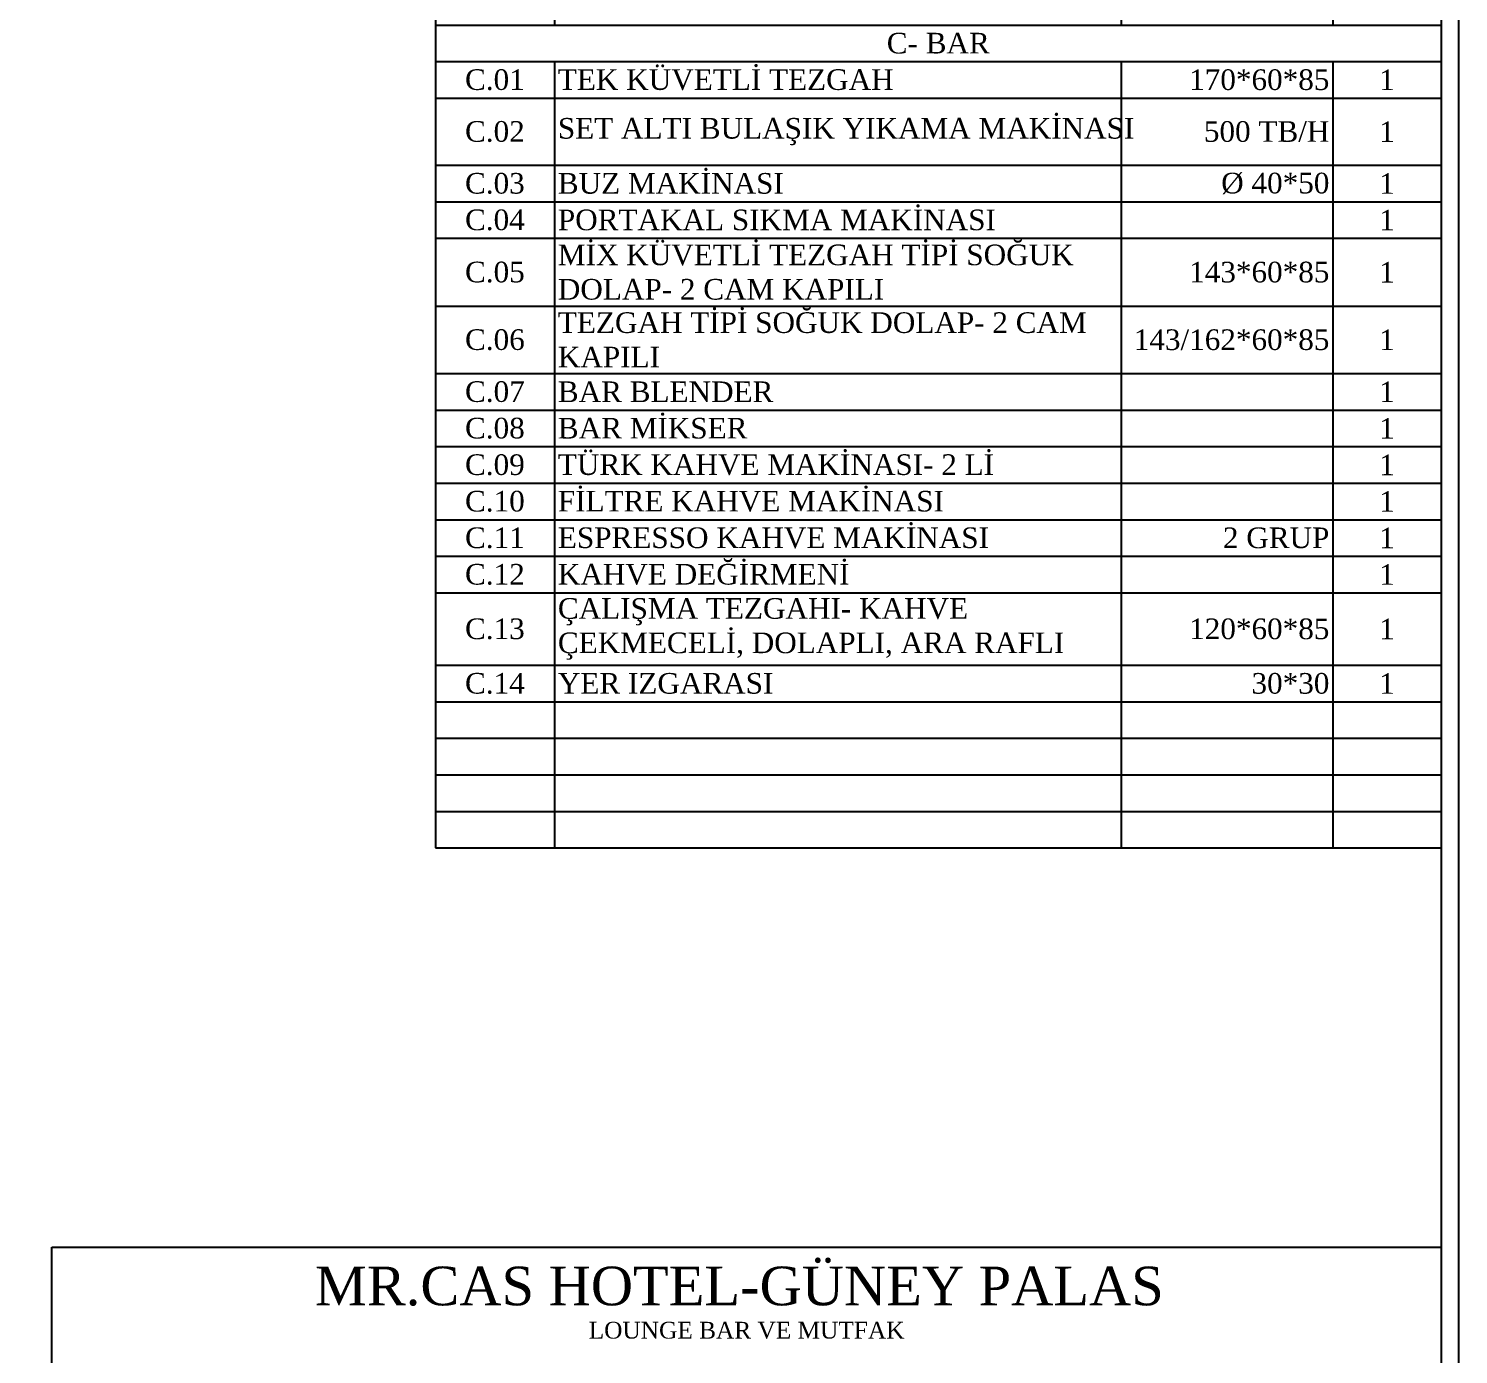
# Model space of a CAD drawing. Header units: inches. Extents: x -10121 to 9010, y 58067 to 62726.
# Drawn here: x -1111 to -279, y 61009 to 61780 of the extents above; entities that cross this region are included whole.
import ezdxf
from ezdxf.enums import TextEntityAlignment as Align

# ---------------------------------------------------------------- set-up
doc = ezdxf.new("R2010")
doc.units = ezdxf.units.IN
doc.layers.add('S2000-025 Antet', color=7, linetype='Continuous')
doc.layers.add('S2000-026 Antet Yazı', color=7, linetype='Continuous')
doc.styles.add('CGOMEGA', font='times.ttf', dxfattribs={"height": 15})
doc.styles.add('Halil 1', font='times.ttf', dxfattribs={"height": 12})

# ---------------------------------------------------------------- blocks, each defined once
blk = doc.blocks.new('*T307')
at = {"color": 0, "linetype": 'ByBlock', "lineweight": -2, "transparency": 16777216}
for p, q in [((0, 0), (585.06, 0)), ((0, 0), (0, -1392.98)), ((69.26, 0), (69.26, -48.15)), ((398.9, 0), (398.9, -48.15)), ((522.02, 0), (522.02, -48.15)), ((585.06, 0), (585.06, -1392.98)), ((0, -48.15), (585.06, -48.15)), ((0, -102.93), (585.06, -102.93)), ((0, -125.5), (585.06, -125.5)), ((69.26, -125.5), (69.26, -505.26)), ((398.9, -125.5), (398.9, -505.26)), ((522.02, -125.5), (522.02, -505.26)), ((0, -148.08), (585.06, -148.08)), ((0, -171.48), (585.06, -171.48)), ((0, -192.73), (585.06, -192.73)), ((0, -213.98), (585.06, -213.98)), ((0, -235.24), (585.06, -235.24)), ((0, -256.49), (585.06, -256.49)), ((0, -298.74), (585.06, -298.74)), ((0, -319.99), (585.06, -319.99)), ((0, -341.24), (585.06, -341.24)), ((0, -380.3), (585.06, -380.3)), ((0, -401.55), (585.06, -401.55)), ((0, -423.7), (585.06, -423.7)), ((0, -462.75), (585.06, -462.75)), ((0, -484.01), (585.06, -484.01)), ((0, -505.26), (585.06, -505.26)), ((0, -527.82), (585.06, -527.82)), ((69.26, -527.82), (69.26, -914.32)), ((398.9, -527.82), (398.9, -914.32)), ((522.02, -527.82), (522.02, -914.32)), ((0, -572.77), (585.06, -572.77)), ((0, -594.02), (585.06, -594.02)), ((0, -615.28), (585.06, -615.28)), ((0, -636.53), (585.06, -636.53)), ((0, -657.78), (585.06, -657.78)), ((0, -679.03), (585.06, -679.03)), ((0, -700.29), (585.06, -700.29)), ((0, -722.02), (585.06, -722.02)), ((0, -743.76), (585.06, -743.76)), ((0, -765.01), (585.06, -765.01)), ((0, -786.26), (585.06, -786.26)), ((0, -828.83), (585.06, -828.83)), ((0, -850.08), (585.06, -850.08)), ((0, -871.82), (585.06, -871.82)), ((0, -893.07), (585.06, -893.07)), ((0, -914.32), (585.06, -914.32)), ((0, -935.58), (585.06, -935.58)), ((69.26, -935.58), (69.26, -1392.98)), ((398.9, -935.58), (398.9, -1392.98)), ((522.02, -935.58), (522.02, -1392.98)), ((0, -956.83), (585.06, -956.83)), ((0, -995.88), (585.06, -995.88)), ((0, -1017.13), (585.06, -1017.13)), ((0, -1038.39), (585.06, -1038.39)), ((0, -1077.85), (585.06, -1077.85)), ((0, -1117.04), (585.06, -1117.04)), ((0, -1138.29), (585.06, -1138.29)), ((0, -1159.54), (585.06, -1159.54)), ((0, -1180.8), (585.06, -1180.8)), ((0, -1202.05), (585.06, -1202.05)), ((0, -1223.3), (585.06, -1223.3)), ((0, -1244.55), (585.06, -1244.55)), ((0, -1286.71), (585.06, -1286.71)), ((0, -1307.97), (585.06, -1307.97)), ((0, -1329.22), (585.06, -1329.22)), ((0, -1350.47), (585.06, -1350.47)), ((0, -1371.72), (585.06, -1371.72)), ((0, -1392.98), (585.06, -1392.98))]:
    blk.add_line(p, q, dxfattribs=at)
at = {"color": 0, "transparency": 16777216, "char_height": 12, "style": 'Halil 1'}
for s, insert, width, attachment_point in [('ÜRÜN ADI', (234.08, -24.08), 299.6421, 5), ('ÖLÇÜ', (460.46, -24.08), 93.1228, 5), ('P.NO', (34.63, -24.08), 39.2572, 5), ('AD.', (553.54, -24.08), 33.0341, 5), ('{\\H1.25x;BÖLÜM}', (292.53, -75.54), 555.0562, 5), ('A- MUTFAK', (292.53, -114.21), 581.0562, 5), ('DEPO TİPİ SOĞUK DOLAP (+4)', (71.26, -159.78), 325.6421, 4), ('A.02', (34.63, -159.78), 65.2572, 5), ('71*80*205', (520.02, -159.78), 119.1228, 6), ('1', (553.54, -159.78), 59.0341, 5), ('TEZGAH TİPİ SOĞUK DOLAP- 3 KAPILI', (71.26, -182.11), 325.6421, 4), ('A.03', (34.63, -182.11), 65.2572, 5), ('143*70*85', (520.02, -182.11), 119.1228, 6), ('1', (553.54, -182.11), 59.0341, 5), ('A.04', (34.63, -203.36), 65.2572, 5), ('DUVAR RAFI', (71.26, -203.36), 325.6421, 4), ('180*30*3', (520.02, -203.36), 119.1228, 6), ('2', (553.54, -203.36), 59.0341, 5), ('A.05', (34.63, -224.61), 65.2572, 5), ('UYUM TEZGAHI', (71.26, -224.61), 325.6421, 4), ('80*60*85', (520.02, -224.61), 119.1228, 6), ('1', (553.54, -224.61), 59.0341, 5), ('A.06', (34.63, -245.86), 65.2572, 5), ('DUVAR RAFI', (71.26, -245.86), 325.6421, 4), ('220*30*3', (520.02, -245.86), 119.1228, 6), ('2', (553.54, -245.86), 59.0341, 5), ('TEZGAH TİPİ SOĞUK DOLAP- POLİETİLEN TABLALI', (71.26, -277.61), 325.6421, 4), ('A.07', (34.63, -277.61), 65.2572, 5), ('143*60*85', (520.02, -277.61), 119.1228, 6), ('1', (553.54, -277.61), 59.0341, 5), ('A.08', (34.63, -309.36), 65.2572, 5), ('SEBZE DOĞRAMA MAKİNASI', (71.26, -309.36), 325.6421, 4), ('1', (553.54, -309.36), 59.0341, 5), ('A.09', (34.63, -330.62), 65.2572, 5), ('TEK KÜVETLİ TEZGAH- TABAN RAFLI', (71.26, -330.62), 325.6421, 4), ('140*60*85', (520.02, -330.62), 119.1228, 6), ('1', (553.54, -330.62), 59.0341, 5), ('TEK KÜVETLİ TEZGAH- KISMİ TABAN VE ARA RAFLI', (71.26, -360.77), 325.6421, 4), ('A.10', (34.63, -360.77), 65.2572, 5), ('210*70*85', (520.02, -360.77), 119.1228, 6), ('1', (553.54, -360.77), 59.0341, 5), ('SPREY ÜNİTESİ- TEZGAHA MONTE', (71.26, -390.92), 325.6421, 4), ('A.11', (34.63, -390.92), 65.2572, 5), ('1', (553.54, -390.92), 59.0341, 5), ('A.12', (34.63, -412.62), 65.2572, 5), ('ÇÖP ARABASI', (71.26, -412.62), 325.6421, 4), ('Ø 40*60', (520.02, -412.62), 119.1228, 6), ('1', (553.54, -412.62), 59.0341, 5), ('SET ALTI BULAŞIK YIKAMA MAKİNASI', (71.26, -443.23), 325.6421, 4), ('A.13', (34.63, -443.23), 65.2572, 5), ('500 TB/H', (520.02, -443.23), 119.1228, 6), ('1', (553.54, -443.23), 59.0341, 5), ('A.14', (34.63, -473.38), 65.2572, 5), ('YER IZGARASI', (71.26, -473.38), 325.6421, 4), ('120*30', (520.02, -473.38), 119.1228, 6), ('1', (553.54, -473.38), 59.0341, 5), ('B- PİŞİRME VE SOĞUK HAZIRLIK', (292.53, -516.54), 581.0562, 5), ('SALATA MAKE UP ÜNİTESİ- ÇEKMECELİ', (71.26, -550.3), 325.6421, 4), ('B.01', (34.63, -550.3), 65.2572, 5), ('143*70*85', (520.02, -550.3), 119.1228, 6), ('1', (553.54, -550.3), 59.0341, 5), ('B.02', (34.63, -583.4), 65.2572, 5), ('SLICER', (71.26, -583.4), 325.6421, 4), ('Ø 250 mm', (520.02, -583.4), 119.1228, 6), ('1', (553.54, -583.4), 59.0341, 5), ('B.03', (34.63, -604.65), 65.2572, 5), ('DUVAR RAFI', (71.26, -604.65), 325.6421, 4), ('193*30*3', (520.02, -604.65), 119.1228, 6), ('2', (553.54, -604.65), 59.0341, 5), ('B.04', (34.63, -625.9), 65.2572, 5), ('MİKRODALGA FIRIN', (71.26, -625.9), 325.6421, 4), ('1', (553.54, -625.9), 59.0341, 5), ('TEK KÜVETLİ TEZGAH- TABAN RAFLI', (71.26, -647.15), 325.6421, 4), ('B.05', (34.63, -647.15), 65.2572, 5), ('50*70*85', (520.02, -647.15), 119.1228, 6), ('1', (553.54, -647.15), 59.0341, 5), ('B.06', (34.63, -668.41), 65.2572, 5), ('COMBI FIRIN- ELK, 6*GN1/1', (71.26, -668.41), 325.6421, 4), ('1', (553.54, -668.41), 59.0341, 5), ('B.07', (34.63, -689.66), 65.2572, 5), ('FIRIN ALT TEZGAHI', (71.26, -689.66), 325.6421, 4), ('90*80*85', (520.02, -689.66), 119.1228, 6), ('1', (553.54, -689.66), 59.0341, 5), ('B.08', (34.63, -711.15), 65.2572, 5), ('FRİTÖZ- ELK.Lİ, TEK SEPETLİ', (71.26, -711.15), 325.6421, 4), ('40*60*29', (520.02, -711.15), 119.1228, 6), ('1', (553.54, -711.15), 59.0341, 5), ('IZGARA- ELK.Lİ, OLUKLU', (71.26, -732.89), 325.6421, 4), ('B.09', (34.63, -732.89), 65.2572, 5), ('40*60*29', (520.02, -732.89), 119.1228, 6), ('1', (553.54, -732.89), 59.0341, 5), ('B.10', (34.63, -754.38), 65.2572, 5), ('SET ÜSTÜ 4 LÜ OCAK- ELK.Lİ', (71.26, -754.38), 325.6421, 4), ('60*60*29', (520.02, -754.38), 119.1228, 6), ('1', (553.54, -754.38), 59.0341, 5), ('B.11', (34.63, -775.64), 65.2572, 5), ('SET ÜSTÜ ARA TEZGAH', (71.26, -775.64), 325.6421, 4), ('40*60*29', (520.02, -775.64), 119.1228, 6), ('1', (553.54, -775.64), 59.0341, 5), ('SET ALTI SOĞUK DOLAP- 2 SIRA 2 Lİ ÇEKMECE', (71.26, -807.55), 325.6421, 4), ('B.12', (34.63, -807.55), 65.2572, 5), ('180*70*58', (520.02, -807.55), 119.1228, 6), ('1', (553.54, -807.55), 59.0341, 5), ('B.13', (34.63, -839.46), 65.2572, 5), ('TAVA RAFI', (71.26, -839.46), 325.6421, 4), ('180*25*25', (520.02, -839.46), 119.1228, 6), ('1', (553.54, -839.46), 59.0341, 5), ('B.14', (34.63, -860.95), 65.2572, 5), ('DAVLUMBAZ- FİLTRELİ, DUVAR TİPİ', (71.26, -860.95), 325.6421, 4), ('280*100*50', (520.02, -860.95), 119.1228, 6), ('1', (553.54, -860.95), 59.0341, 5), ('B.15', (34.63, -882.44), 65.2572, 5), ('YER IZGARASI', (71.26, -882.44), 325.6421, 4), ('30*30', (520.02, -882.44), 119.1228, 6), ('1', (553.54, -882.44), 59.0341, 5), ('C- BAR', (292.53, -924.95), 581.0562, 5), ('TEK KÜVETLİ TEZGAH', (71.26, -946.2), 325.6421, 4), ('C.01', (34.63, -946.2), 65.2572, 5), ('170*60*85', (520.02, -946.2), 119.1228, 6), ('1', (553.54, -946.2), 59.0341, 5), ('C.02', (34.63, -976.35), 65.2572, 5), ('SET ALTI BULAŞIK YIKAMA MAKİNASI', (71.26, -976.35), 325.6421, 4), ('500 TB/H', (520.02, -976.35), 119.1228, 6), ('1', (553.54, -976.35), 59.0341, 5), ('BUZ MAKİNASI', (71.26, -1006.51), 325.6421, 4), ('C.03', (34.63, -1006.51), 65.2572, 5), ('Ø 40*50', (520.02, -1006.51), 119.1228, 6), ('1', (553.54, -1006.51), 59.0341, 5), ('C.04', (34.63, -1027.76), 65.2572, 5), ('PORTAKAL SIKMA MAKİNASI', (71.26, -1027.76), 325.6421, 4), ('1', (553.54, -1027.76), 59.0341, 5), ('MİX KÜVETLİ TEZGAH TİPİ SOĞUK DOLAP- 2 CAM KAPILI', (71.26, -1058.12), 325.6421, 4), ('C.05', (34.63, -1058.12), 65.2572, 5), ('143*60*85', (520.02, -1058.12), 119.1228, 6), ('1', (553.54, -1058.12), 59.0341, 5), ('TEZGAH TİPİ SOĞUK DOLAP- 2 CAM KAPILI', (71.26, -1097.44), 325.6421, 4), ('C.06', (34.63, -1097.44), 65.2572, 5), ('143/162*60*85', (520.02, -1097.44), 119.1228, 6), ('1', (553.54, -1097.44), 59.0341, 5), ('C.07', (34.63, -1127.67), 65.2572, 5), ('BAR BLENDER', (71.26, -1127.67), 325.6421, 4), ('1', (553.54, -1127.67), 59.0341, 5), ('C.08', (34.63, -1148.92), 65.2572, 5), ('BAR MİKSER', (71.26, -1148.92), 325.6421, 4), ('1', (553.54, -1148.92), 59.0341, 5), ('C.09', (34.63, -1170.17), 65.2572, 5), ('TÜRK KAHVE MAKİNASI- 2 Lİ', (71.26, -1170.17), 325.6421, 4), ('1', (553.54, -1170.17), 59.0341, 5), ('C.10', (34.63, -1191.42), 65.2572, 5), ('FİLTRE KAHVE MAKİNASI', (71.26, -1191.42), 325.6421, 4), ('1', (553.54, -1191.42), 59.0341, 5), ('ESPRESSO KAHVE MAKİNASI', (71.26, -1212.68), 325.6421, 4), ('C.11', (34.63, -1212.68), 65.2572, 5), ('2 GRUP', (520.02, -1212.68), 119.1228, 6), ('1', (553.54, -1212.68), 59.0341, 5), ('C.12', (34.63, -1233.93), 65.2572, 5), ('KAHVE DEĞİRMENİ', (71.26, -1233.93), 325.6421, 4), ('1', (553.54, -1233.93), 59.0341, 5), ('ÇALIŞMA TEZGAHI- KAHVE ÇEKMECELİ, DOLAPLI, ARA RAFLI', (71.26, -1265.63), 325.6421, 4), ('C.13', (34.63, -1265.63), 65.2572, 5), ('120*60*85', (520.02, -1265.63), 119.1228, 6), ('1', (553.54, -1265.63), 59.0341, 5), ('C.14', (34.63, -1297.34), 65.2572, 5), ('YER IZGARASI', (71.26, -1297.34), 325.6421, 4), ('30*30', (520.02, -1297.34), 119.1228, 6), ('1', (553.54, -1297.34), 59.0341, 5)]:
    blk.add_mtext(s, dxfattribs=dict(at, insert=insert, width=width, attachment_point=attachment_point))

msp = doc.modelspace()

# ---------------------------------------------------------------- linework, layer by layer
msp.add_lwpolyline([(-3013.92, 62696.89), (-288.92, 62696.89), (-288.92, 60710.91), (-3013.92, 60710.91)], close=True)
at = {"layer": 'S2000-025 Antet'}
for points in [[(-3048.92, 62725.91), (-278.92, 62725.91), (-278.92, 60685.91), (-3048.92, 60685.91)], [(-1096.95, 61071.62), (-288.92, 61071.62), (-288.92, 60988.55), (-1096.95, 60988.55)]]:
    msp.add_lwpolyline(points, close=True, dxfattribs=at)

# ---------------------------------------------------------------- block references
msp.add_blockref('*T307', (-873.97, 62696.89))

# ---------------------------------------------------------------- texts
at = {"layer": 'S2000-026 Antet Yazı', "style": 'CGOMEGA'}
for s, height, p in [('MR.CAS HOTEL-GÜNEY PALAS ', 22.5, (-692.93, 61037.88)), ('LOUNGE BAR VE MUTFAK', 9.75, (-692.93, 61018.5))]:
    msp.add_text(s, height=height, dxfattribs=at).set_placement(p, align=Align.CENTER)

doc.saveas('drawing.dxf')
